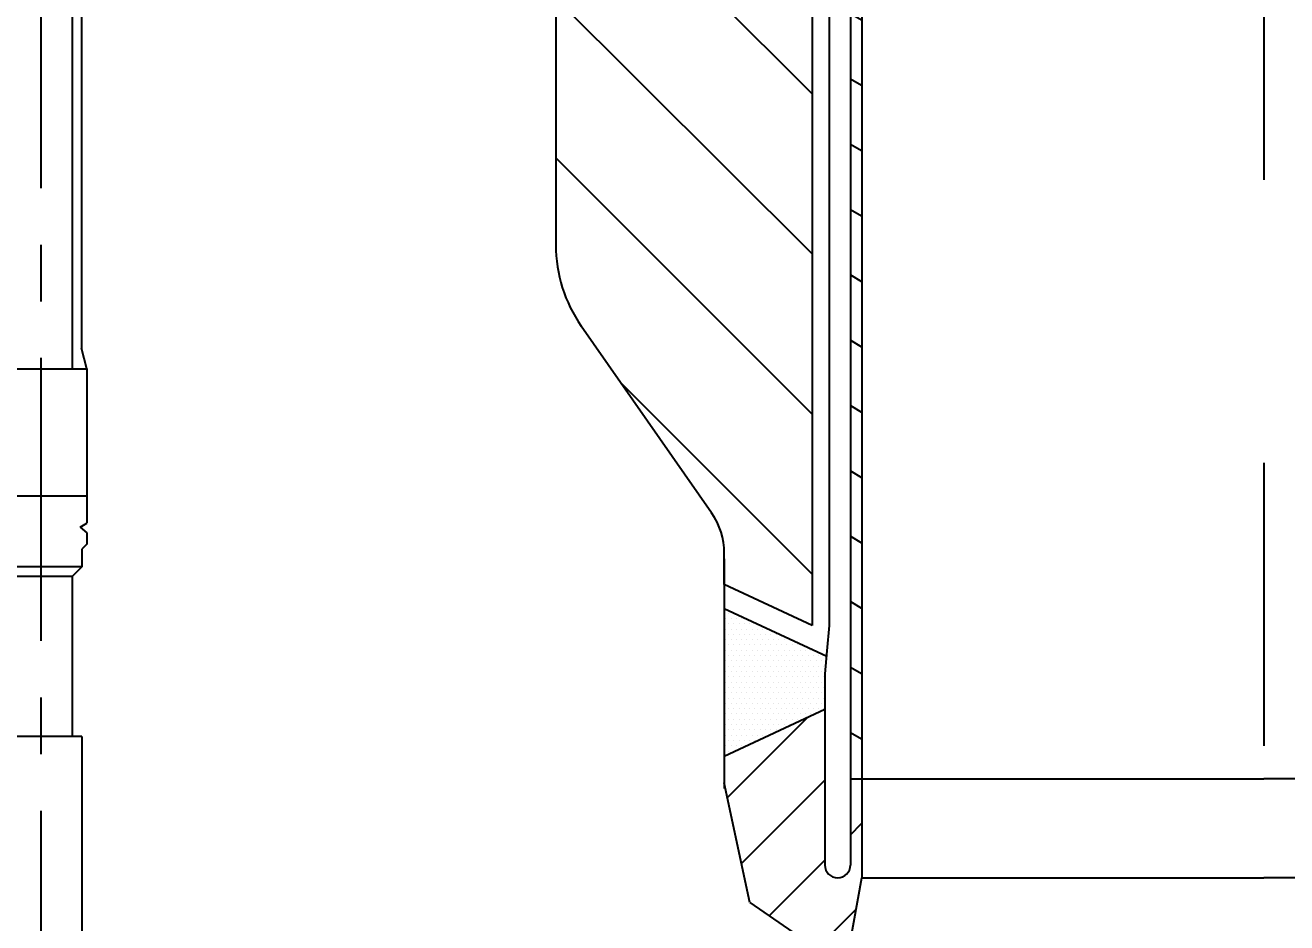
# Model space of a CAD drawing. Extents: x 2963 to 8481, y 2091 to 3069.
# Drawn here: x 3161.47 to 3183.74, y 2358.22 to 2374.07 of the extents above; entities that cross this region are included whole.
import ezdxf

# ---------------------------------------------------------------- set-up
doc = ezdxf.new("R2010")
doc.units = 0
doc.header["$LTSCALE"] = 20
doc.header["$MEASUREMENT"] = 0
doc.linetypes.add('CENTER', pattern=[2, 1.25, -0.25, 0.25, -0.25])
doc.layers.get('0').update_dxf_attribs({"linetype": 'CONTINUOUS'})
for name, color, linetype in [('中心线', 1, 'CENTER'), ('粗实线', 7, 'CONTINUOUS'), ('细实线', 3, 'CONTINUOUS')]:
    doc.layers.add(name, color=color, linetype=linetype)
doc.styles.add('HZ', font='romans.shx', dxfattribs={"width": 0.667, "bigfont": 'hztxt.shx'})
doc.styles.get("Standard").update_dxf_attribs({"font": 'TXT.SHX'})
doc.dimstyles.get("Standard").update_dxf_attribs({"dimtxt": 0.18, "dimasz": 0.18, "dimexe": 0.18, "dimexo": 0.0625, "dimgap": 0.09, "dimtad": 0, "dimtih": 1, "dimtoh": 1, "dimdec": 4, "dimzin": 0, "dimdsep": 46, "dimtxsty": 'Standard', "dimcen": 0.09, "dimadec": 0, "dimazin": 0, "dimtfac": 1, "dimtdec": 4, "dimtofl": 0, "dimtmove": 0, "dimatfit": 3, "dimfxl": 0, "dimtolj": 1, "dimtzin": 0, "dimarcsym": 0})

# ---------------------------------------------------------------- blocks, each defined once
blk = doc.blocks.new('*X7')
at = {"color": 0}
for p, q in [((2701.875, -10987.5), (2701.875, -10987.5)), ((2700.9375, -10989.375), (2700.9375, -10989.375)), ((2701.875, -10991.25), (2701.875, -10991.25)), ((2702.8125, -10989.375), (2702.8125, -10989.375)), ((2703.75, -10991.25), (2703.75, -10991.25)), ((2704.6875, -10989.375), (2704.6875, -10989.375)), ((2705.625, -10991.25), (2705.625, -10991.25)), ((2706.5625, -10989.375), (2706.5625, -10989.375)), ((2707.5, -10991.25), (2707.5, -10991.25)), ((2709.375, -10991.25), (2709.375, -10991.25)), ((2711.25, -10991.25), (2711.25, -10991.25)), ((2700.9375, -10993.125), (2700.9375, -10993.125)), ((2700.9375, -10996.875), (2700.9375, -10996.875)), ((2701.875, -10995), (2701.875, -10995)), ((2702.8125, -10993.125), (2702.8125, -10993.125)), ((2702.8125, -10996.875), (2702.8125, -10996.875)), ((2703.75, -10995), (2703.75, -10995)), ((2704.6875, -10993.125), (2704.6875, -10993.125)), ((2704.6875, -10996.875), (2704.6875, -10996.875)), ((2705.625, -10995), (2705.625, -10995)), ((2706.5625, -10993.125), (2706.5625, -10993.125)), ((2706.5625, -10996.875), (2706.5625, -10996.875)), ((2707.5, -10995), (2707.5, -10995)), ((2708.4375, -10993.125), (2708.4375, -10993.125)), ((2708.4375, -10996.875), (2708.4375, -10996.875)), ((2709.375, -10995), (2709.375, -10995)), ((2710.3125, -10993.125), (2710.3125, -10993.125)), ((2710.3125, -10996.875), (2710.3125, -10996.875)), ((2711.25, -10995), (2711.25, -10995)), ((2712.1875, -10993.125), (2712.1875, -10993.125)), ((2712.1875, -10996.875), (2712.1875, -10996.875)), ((2713.125, -10995), (2713.125, -10995)), ((2714.0625, -10993.125), (2714.0625, -10993.125)), ((2714.0625, -10996.875), (2714.0625, -10996.875)), ((2715, -10995), (2715, -10995)), ((2715.9375, -10996.875), (2715.9375, -10996.875)), ((2716.875, -10995), (2716.875, -10995)), ((2717.8125, -10996.875), (2717.8125, -10996.875)), ((2718.75, -10995), (2718.75, -10995)), ((2719.6875, -10996.875), (2719.6875, -10996.875)), ((2721.5625, -10996.875), (2721.5625, -10996.875)), ((2723.4375, -10996.875), (2723.4375, -10996.875)), ((2700.9375, -11000.625), (2700.9375, -11000.625)), ((2701.875, -10998.75), (2701.875, -10998.75)), ((2702.8125, -11000.625), (2702.8125, -11000.625)), ((2703.75, -10998.75), (2703.75, -10998.75)), ((2704.6875, -11000.625), (2704.6875, -11000.625)), ((2705.625, -10998.75), (2705.625, -10998.75)), ((2706.5625, -11000.625), (2706.5625, -11000.625)), ((2707.5, -10998.75), (2707.5, -10998.75)), ((2708.4375, -11000.625), (2708.4375, -11000.625)), ((2709.375, -10998.75), (2709.375, -10998.75)), ((2710.3125, -11000.625), (2710.3125, -11000.625)), ((2711.25, -10998.75), (2711.25, -10998.75)), ((2712.1875, -11000.625), (2712.1875, -11000.625)), ((2713.125, -10998.75), (2713.125, -10998.75)), ((2714.0625, -11000.625), (2714.0625, -11000.625)), ((2715, -10998.75), (2715, -10998.75)), ((2715.9375, -11000.625), (2715.9375, -11000.625)), ((2716.875, -10998.75), (2716.875, -10998.75)), ((2717.8125, -11000.625), (2717.8125, -11000.625)), ((2718.75, -10998.75), (2718.75, -10998.75)), ((2719.6875, -11000.625), (2719.6875, -11000.625)), ((2720.625, -10998.75), (2720.625, -10998.75)), ((2721.5625, -11000.625), (2721.5625, -11000.625)), ((2722.5, -10998.75), (2722.5, -10998.75)), ((2723.4375, -11000.625), (2723.4375, -11000.625)), ((2724.375, -10998.75), (2724.375, -10998.75)), ((2725.3125, -11000.625), (2725.3125, -11000.625)), ((2726.25, -10998.75), (2726.25, -10998.75)), ((2727.1875, -11000.625), (2727.1875, -11000.625)), ((2729.0625, -11000.625), (2729.0625, -11000.625)), ((2730.9375, -11000.625), (2730.9375, -11000.625)), ((2700.9375, -11004.375), (2700.9375, -11004.375)), ((2701.875, -11002.5), (2701.875, -11002.5)), ((2702.8125, -11004.375), (2702.8125, -11004.375)), ((2703.75, -11002.5), (2703.75, -11002.5)), ((2704.6875, -11004.375), (2704.6875, -11004.375)), ((2705.625, -11002.5), (2705.625, -11002.5)), ((2706.5625, -11004.375), (2706.5625, -11004.375)), ((2707.5, -11002.5), (2707.5, -11002.5)), ((2708.4375, -11004.375), (2708.4375, -11004.375)), ((2709.375, -11002.5), (2709.375, -11002.5)), ((2710.3125, -11004.375), (2710.3125, -11004.375)), ((2711.25, -11002.5), (2711.25, -11002.5)), ((2712.1875, -11004.375), (2712.1875, -11004.375)), ((2713.125, -11002.5), (2713.125, -11002.5)), ((2714.0625, -11004.375), (2714.0625, -11004.375)), ((2715, -11002.5), (2715, -11002.5)), ((2715.9375, -11004.375), (2715.9375, -11004.375)), ((2716.875, -11002.5), (2716.875, -11002.5)), ((2717.8125, -11004.375), (2717.8125, -11004.375)), ((2718.75, -11002.5), (2718.75, -11002.5)), ((2719.6875, -11004.375), (2719.6875, -11004.375)), ((2720.625, -11002.5), (2720.625, -11002.5)), ((2721.5625, -11004.375), (2721.5625, -11004.375)), ((2722.5, -11002.5), (2722.5, -11002.5)), ((2723.4375, -11004.375), (2723.4375, -11004.375)), ((2724.375, -11002.5), (2724.375, -11002.5)), ((2725.3125, -11004.375), (2725.3125, -11004.375)), ((2726.25, -11002.5), (2726.25, -11002.5)), ((2727.1875, -11004.375), (2727.1875, -11004.375)), ((2728.125, -11002.5), (2728.125, -11002.5)), ((2729.0625, -11004.375), (2729.0625, -11004.375)), ((2730, -11002.5), (2730, -11002.5)), ((2730.9375, -11004.375), (2730.9375, -11004.375)), ((2731.875, -11002.5), (2731.875, -11002.5)), ((2732.8125, -11004.375), (2732.8125, -11004.375)), ((2733.75, -11002.5), (2733.75, -11002.5)), ((2734.6875, -11004.375), (2734.6875, -11004.375)), ((2735.625, -11002.5), (2735.625, -11002.5)), ((2700.9375, -11008.125), (2700.9375, -11008.125)), ((2701.875, -11006.25), (2701.875, -11006.25)), ((2701.875, -11010), (2701.875, -11010)), ((2702.8125, -11008.125), (2702.8125, -11008.125)), ((2703.75, -11006.25), (2703.75, -11006.25)), ((2703.75, -11010), (2703.75, -11010)), ((2704.6875, -11008.125), (2704.6875, -11008.125)), ((2705.625, -11006.25), (2705.625, -11006.25)), ((2705.625, -11010), (2705.625, -11010)), ((2706.5625, -11008.125), (2706.5625, -11008.125)), ((2707.5, -11006.25), (2707.5, -11006.25)), ((2707.5, -11010), (2707.5, -11010)), ((2708.4375, -11008.125), (2708.4375, -11008.125)), ((2709.375, -11006.25), (2709.375, -11006.25)), ((2709.375, -11010), (2709.375, -11010)), ((2710.3125, -11008.125), (2710.3125, -11008.125)), ((2711.25, -11006.25), (2711.25, -11006.25)), ((2711.25, -11010), (2711.25, -11010)), ((2712.1875, -11008.125), (2712.1875, -11008.125)), ((2713.125, -11006.25), (2713.125, -11006.25)), ((2713.125, -11010), (2713.125, -11010)), ((2714.0625, -11008.125), (2714.0625, -11008.125)), ((2715, -11006.25), (2715, -11006.25)), ((2715, -11010), (2715, -11010)), ((2715.9375, -11008.125), (2715.9375, -11008.125)), ((2716.875, -11006.25), (2716.875, -11006.25)), ((2716.875, -11010), (2716.875, -11010)), ((2717.8125, -11008.125), (2717.8125, -11008.125)), ((2718.75, -11006.25), (2718.75, -11006.25)), ((2718.75, -11010), (2718.75, -11010)), ((2719.6875, -11008.125), (2719.6875, -11008.125)), ((2720.625, -11006.25), (2720.625, -11006.25)), ((2720.625, -11010), (2720.625, -11010)), ((2721.5625, -11008.125), (2721.5625, -11008.125)), ((2722.5, -11006.25), (2722.5, -11006.25)), ((2722.5, -11010), (2722.5, -11010)), ((2723.4375, -11008.125), (2723.4375, -11008.125)), ((2724.375, -11006.25), (2724.375, -11006.25)), ((2724.375, -11010), (2724.375, -11010)), ((2725.3125, -11008.125), (2725.3125, -11008.125)), ((2726.25, -11006.25), (2726.25, -11006.25)), ((2726.25, -11010), (2726.25, -11010)), ((2727.1875, -11008.125), (2727.1875, -11008.125)), ((2728.125, -11006.25), (2728.125, -11006.25)), ((2728.125, -11010), (2728.125, -11010)), ((2729.0625, -11008.125), (2729.0625, -11008.125)), ((2730, -11006.25), (2730, -11006.25)), ((2730, -11010), (2730, -11010)), ((2730.9375, -11008.125), (2730.9375, -11008.125)), ((2731.875, -11006.25), (2731.875, -11006.25)), ((2731.875, -11010), (2731.875, -11010)), ((2732.8125, -11008.125), (2732.8125, -11008.125)), ((2733.75, -11006.25), (2733.75, -11006.25)), ((2733.75, -11010), (2733.75, -11010)), ((2734.6875, -11008.125), (2734.6875, -11008.125)), ((2735.625, -11006.25), (2735.625, -11006.25)), ((2735.625, -11010), (2735.625, -11010)), ((2700.9375, -11011.875), (2700.9375, -11011.875)), ((2701.875, -11013.75), (2701.875, -11013.75)), ((2702.8125, -11011.875), (2702.8125, -11011.875)), ((2703.75, -11013.75), (2703.75, -11013.75)), ((2704.6875, -11011.875), (2704.6875, -11011.875)), ((2705.625, -11013.75), (2705.625, -11013.75)), ((2706.5625, -11011.875), (2706.5625, -11011.875)), ((2707.5, -11013.75), (2707.5, -11013.75)), ((2708.4375, -11011.875), (2708.4375, -11011.875)), ((2709.375, -11013.75), (2709.375, -11013.75)), ((2710.3125, -11011.875), (2710.3125, -11011.875)), ((2711.25, -11013.75), (2711.25, -11013.75)), ((2712.1875, -11011.875), (2712.1875, -11011.875)), ((2713.125, -11013.75), (2713.125, -11013.75)), ((2714.0625, -11011.875), (2714.0625, -11011.875)), ((2715, -11013.75), (2715, -11013.75)), ((2715.9375, -11011.875), (2715.9375, -11011.875)), ((2716.875, -11013.75), (2716.875, -11013.75)), ((2717.8125, -11011.875), (2717.8125, -11011.875)), ((2718.75, -11013.75), (2718.75, -11013.75)), ((2719.6875, -11011.875), (2719.6875, -11011.875)), ((2720.625, -11013.75), (2720.625, -11013.75)), ((2721.5625, -11011.875), (2721.5625, -11011.875)), ((2722.5, -11013.75), (2722.5, -11013.75)), ((2723.4375, -11011.875), (2723.4375, -11011.875)), ((2724.375, -11013.75), (2724.375, -11013.75)), ((2725.3125, -11011.875), (2725.3125, -11011.875)), ((2726.25, -11013.75), (2726.25, -11013.75)), ((2727.1875, -11011.875), (2727.1875, -11011.875)), ((2728.125, -11013.75), (2728.125, -11013.75)), ((2729.0625, -11011.875), (2729.0625, -11011.875)), ((2730, -11013.75), (2730, -11013.75)), ((2730.9375, -11011.875), (2730.9375, -11011.875)), ((2731.875, -11013.75), (2731.875, -11013.75)), ((2732.8125, -11011.875), (2732.8125, -11011.875)), ((2733.75, -11013.75), (2733.75, -11013.75)), ((2734.6875, -11011.875), (2734.6875, -11011.875)), ((2735.625, -11013.75), (2735.625, -11013.75)), ((2700.9375, -11015.625), (2700.9375, -11015.625)), ((2700.9375, -11019.375), (2700.9375, -11019.375)), ((2701.875, -11017.5), (2701.875, -11017.5)), ((2702.8125, -11015.625), (2702.8125, -11015.625)), ((2702.8125, -11019.375), (2702.8125, -11019.375)), ((2703.75, -11017.5), (2703.75, -11017.5)), ((2704.6875, -11015.625), (2704.6875, -11015.625)), ((2704.6875, -11019.375), (2704.6875, -11019.375)), ((2705.625, -11017.5), (2705.625, -11017.5)), ((2706.5625, -11015.625), (2706.5625, -11015.625)), ((2706.5625, -11019.375), (2706.5625, -11019.375)), ((2707.5, -11017.5), (2707.5, -11017.5)), ((2708.4375, -11015.625), (2708.4375, -11015.625)), ((2708.4375, -11019.375), (2708.4375, -11019.375)), ((2709.375, -11017.5), (2709.375, -11017.5)), ((2710.3125, -11015.625), (2710.3125, -11015.625)), ((2710.3125, -11019.375), (2710.3125, -11019.375)), ((2711.25, -11017.5), (2711.25, -11017.5)), ((2712.1875, -11015.625), (2712.1875, -11015.625)), ((2712.1875, -11019.375), (2712.1875, -11019.375)), ((2713.125, -11017.5), (2713.125, -11017.5)), ((2714.0625, -11015.625), (2714.0625, -11015.625)), ((2714.0625, -11019.375), (2714.0625, -11019.375)), ((2715, -11017.5), (2715, -11017.5)), ((2715.9375, -11015.625), (2715.9375, -11015.625)), ((2715.9375, -11019.375), (2715.9375, -11019.375)), ((2716.875, -11017.5), (2716.875, -11017.5)), ((2717.8125, -11015.625), (2717.8125, -11015.625)), ((2717.8125, -11019.375), (2717.8125, -11019.375)), ((2718.75, -11017.5), (2718.75, -11017.5)), ((2719.6875, -11015.625), (2719.6875, -11015.625)), ((2719.6875, -11019.375), (2719.6875, -11019.375)), ((2720.625, -11017.5), (2720.625, -11017.5)), ((2721.5625, -11015.625), (2721.5625, -11015.625)), ((2721.5625, -11019.375), (2721.5625, -11019.375)), ((2722.5, -11017.5), (2722.5, -11017.5)), ((2723.4375, -11015.625), (2723.4375, -11015.625)), ((2723.4375, -11019.375), (2723.4375, -11019.375)), ((2724.375, -11017.5), (2724.375, -11017.5)), ((2725.3125, -11015.625), (2725.3125, -11015.625)), ((2725.3125, -11019.375), (2725.3125, -11019.375)), ((2726.25, -11017.5), (2726.25, -11017.5)), ((2727.1875, -11015.625), (2727.1875, -11015.625)), ((2727.1875, -11019.375), (2727.1875, -11019.375)), ((2728.125, -11017.5), (2728.125, -11017.5)), ((2729.0625, -11015.625), (2729.0625, -11015.625)), ((2729.0625, -11019.375), (2729.0625, -11019.375)), ((2730, -11017.5), (2730, -11017.5)), ((2730.9375, -11015.625), (2730.9375, -11015.625)), ((2730.9375, -11019.375), (2730.9375, -11019.375)), ((2731.875, -11017.5), (2731.875, -11017.5)), ((2732.8125, -11015.625), (2732.8125, -11015.625)), ((2732.8125, -11019.375), (2732.8125, -11019.375)), ((2733.75, -11017.5), (2733.75, -11017.5)), ((2734.6875, -11015.625), (2734.6875, -11015.625)), ((2734.6875, -11019.375), (2734.6875, -11019.375)), ((2735.625, -11017.5), (2735.625, -11017.5)), ((2700.9375, -11023.125), (2700.9375, -11023.125)), ((2701.875, -11021.25), (2701.875, -11021.25)), ((2702.8125, -11023.125), (2702.8125, -11023.125)), ((2703.75, -11021.25), (2703.75, -11021.25)), ((2704.6875, -11023.125), (2704.6875, -11023.125)), ((2705.625, -11021.25), (2705.625, -11021.25)), ((2706.5625, -11023.125), (2706.5625, -11023.125)), ((2707.5, -11021.25), (2707.5, -11021.25)), ((2708.4375, -11023.125), (2708.4375, -11023.125)), ((2709.375, -11021.25), (2709.375, -11021.25)), ((2710.3125, -11023.125), (2710.3125, -11023.125)), ((2711.25, -11021.25), (2711.25, -11021.25)), ((2712.1875, -11023.125), (2712.1875, -11023.125)), ((2713.125, -11021.25), (2713.125, -11021.25)), ((2714.0625, -11023.125), (2714.0625, -11023.125)), ((2715, -11021.25), (2715, -11021.25)), ((2715.9375, -11023.125), (2715.9375, -11023.125)), ((2716.875, -11021.25), (2716.875, -11021.25)), ((2717.8125, -11023.125), (2717.8125, -11023.125)), ((2718.75, -11021.25), (2718.75, -11021.25)), ((2719.6875, -11023.125), (2719.6875, -11023.125)), ((2720.625, -11021.25), (2720.625, -11021.25)), ((2721.5625, -11023.125), (2721.5625, -11023.125)), ((2722.5, -11021.25), (2722.5, -11021.25)), ((2723.4375, -11023.125), (2723.4375, -11023.125)), ((2724.375, -11021.25), (2724.375, -11021.25)), ((2725.3125, -11023.125), (2725.3125, -11023.125)), ((2726.25, -11021.25), (2726.25, -11021.25)), ((2727.1875, -11023.125), (2727.1875, -11023.125)), ((2728.125, -11021.25), (2728.125, -11021.25)), ((2729.0625, -11023.125), (2729.0625, -11023.125)), ((2730, -11021.25), (2730, -11021.25)), ((2730.9375, -11023.125), (2730.9375, -11023.125)), ((2731.875, -11021.25), (2731.875, -11021.25)), ((2733.75, -11021.25), (2733.75, -11021.25)), ((2735.625, -11021.25), (2735.625, -11021.25)), ((2700.9375, -11026.875), (2700.9375, -11026.875)), ((2701.875, -11025), (2701.875, -11025)), ((2702.8125, -11026.875), (2702.8125, -11026.875)), ((2703.75, -11025), (2703.75, -11025)), ((2704.6875, -11026.875), (2704.6875, -11026.875)), ((2705.625, -11025), (2705.625, -11025)), ((2706.5625, -11026.875), (2706.5625, -11026.875)), ((2707.5, -11025), (2707.5, -11025)), ((2708.4375, -11026.875), (2708.4375, -11026.875)), ((2709.375, -11025), (2709.375, -11025)), ((2710.3125, -11026.875), (2710.3125, -11026.875)), ((2711.25, -11025), (2711.25, -11025)), ((2712.1875, -11026.875), (2712.1875, -11026.875)), ((2713.125, -11025), (2713.125, -11025)), ((2714.0625, -11026.875), (2714.0625, -11026.875)), ((2715, -11025), (2715, -11025)), ((2715.9375, -11026.875), (2715.9375, -11026.875)), ((2716.875, -11025), (2716.875, -11025)), ((2717.8125, -11026.875), (2717.8125, -11026.875)), ((2718.75, -11025), (2718.75, -11025)), ((2719.6875, -11026.875), (2719.6875, -11026.875)), ((2720.625, -11025), (2720.625, -11025)), ((2721.5625, -11026.875), (2721.5625, -11026.875)), ((2722.5, -11025), (2722.5, -11025)), ((2723.4375, -11026.875), (2723.4375, -11026.875)), ((2724.375, -11025), (2724.375, -11025)), ((2726.25, -11025), (2726.25, -11025)), ((2728.125, -11025), (2728.125, -11025)), ((2700.9375, -11030.625), (2700.9375, -11030.625)), ((2701.875, -11028.75), (2701.875, -11028.75)), ((2701.875, -11032.5), (2701.875, -11032.5)), ((2702.8125, -11030.625), (2702.8125, -11030.625)), ((2703.75, -11028.75), (2703.75, -11028.75)), ((2703.75, -11032.5), (2703.75, -11032.5)), ((2704.6875, -11030.625), (2704.6875, -11030.625)), ((2705.625, -11028.75), (2705.625, -11028.75)), ((2705.625, -11032.5), (2705.625, -11032.5)), ((2706.5625, -11030.625), (2706.5625, -11030.625)), ((2707.5, -11028.75), (2707.5, -11028.75)), ((2707.5, -11032.5), (2707.5, -11032.5)), ((2708.4375, -11030.625), (2708.4375, -11030.625)), ((2709.375, -11028.75), (2709.375, -11028.75)), ((2709.375, -11032.5), (2709.375, -11032.5)), ((2710.3125, -11030.625), (2710.3125, -11030.625)), ((2711.25, -11028.75), (2711.25, -11028.75)), ((2711.25, -11032.5), (2711.25, -11032.5)), ((2712.1875, -11030.625), (2712.1875, -11030.625)), ((2713.125, -11028.75), (2713.125, -11028.75)), ((2714.0625, -11030.625), (2714.0625, -11030.625)), ((2715, -11028.75), (2715, -11028.75)), ((2715.9375, -11030.625), (2715.9375, -11030.625)), ((2716.875, -11028.75), (2716.875, -11028.75)), ((2718.75, -11028.75), (2718.75, -11028.75)), ((2700.9375, -11034.375), (2700.9375, -11034.375)), ((2701.875, -11036.25), (2701.875, -11036.25)), ((2702.8125, -11034.375), (2702.8125, -11034.375)), ((2703.75, -11036.25), (2703.75, -11036.25)), ((2704.6875, -11034.375), (2704.6875, -11034.375)), ((2706.5625, -11034.375), (2706.5625, -11034.375))]:
    blk.add_line(p, q, dxfattribs=at)
blk = doc.blocks.new('*X36')
at = {"color": 0}
for p, q in [((2542.944, 2375.69), (2535.248, 2383.387)), ((2542.944, 2378.519), (2538.84, 2382.623)), ((2542.944, 2372.862), (2535.632, 2380.175)), ((2542.944, 2370.034), (2538.417, 2374.56)), ((2542.944, 2367.205), (2538.419, 2371.73)), ((2542.944, 2364.377), (2539.577, 2367.744))]:
    blk.add_line(p, q, dxfattribs=at)
blk = doc.blocks.new('*X38')
at = {"color": 0}
for p, q in [((2541.45, 2360.43), (2542.871, 2361.851)), ((2558.669, 2360.679), (2559.563, 2361.574)), ((2558.669, 2359.265), (2560.444, 2361.04)), ((2541.698, 2359.264), (2543.169, 2360.736)), ((2558.019, 2360.029), (2558.219, 2360.229)), ((2543.619, 2359.772), (2543.819, 2359.972)), ((2558.22, 2357.402), (2560.157, 2359.338)), ((2542.187, 2358.339), (2543.169, 2359.322)), ((2558.079, 2358.675), (2558.418, 2359.014)), ((2543.025, 2357.764), (2543.722, 2358.46))]:
    blk.add_line(p, q, dxfattribs=at)
blk = doc.blocks.new('*X43')
at = {"color": 0}
for p, q in [((2543.627, 2382.363), (2543.819, 2382.252)), ((2558.019, 2382.136), (2558.344, 2381.948)), ((2543.494, 2381.284), (2543.819, 2381.097)), ((2558.019, 2380.981), (2558.344, 2380.794)), ((2543.494, 2380.13), (2543.819, 2379.942)), ((2558.019, 2379.827), (2558.344, 2379.639)), ((2543.494, 2378.975), (2543.819, 2378.787)), ((2558.019, 2378.672), (2558.344, 2378.484)), ((2543.619, 2377.748), (2543.819, 2377.633)), ((2558.019, 2377.517), (2558.219, 2377.402)), ((2543.619, 2376.594), (2543.819, 2376.478)), ((2558.019, 2376.363), (2558.219, 2376.247)), ((2543.619, 2375.439), (2543.819, 2375.323)), ((2558.019, 2375.208), (2558.219, 2375.092)), ((2543.619, 2374.284), (2543.819, 2374.169)), ((2558.019, 2374.053), (2558.219, 2373.938)), ((2543.619, 2373.129), (2543.819, 2373.014)), ((2558.019, 2372.898), (2558.219, 2372.783)), ((2543.619, 2371.975), (2543.819, 2371.859)), ((2558.019, 2371.744), (2558.219, 2371.628)), ((2543.619, 2370.82), (2543.819, 2370.705)), ((2558.019, 2370.589), (2558.219, 2370.474)), ((2543.619, 2369.665), (2543.819, 2369.55)), ((2558.019, 2369.434), (2558.219, 2369.319)), ((2543.619, 2368.511), (2543.819, 2368.395)), ((2558.019, 2368.28), (2558.219, 2368.164)), ((2543.619, 2367.356), (2543.819, 2367.24)), ((2558.019, 2367.125), (2558.219, 2367.009)), ((2543.619, 2366.201), (2543.819, 2366.086)), ((2558.019, 2365.97), (2558.219, 2365.855)), ((2543.619, 2365.047), (2543.819, 2364.931)), ((2558.019, 2364.816), (2558.219, 2364.7)), ((2543.619, 2363.892), (2543.819, 2363.776)), ((2558.019, 2363.661), (2558.219, 2363.545)), ((2543.619, 2362.737), (2543.819, 2362.622)), ((2558.019, 2362.506), (2558.219, 2362.391)), ((2543.619, 2361.582), (2543.819, 2361.467)), ((2558.019, 2361.351), (2558.219, 2361.236))]:
    blk.add_line(p, q, dxfattribs=at)
blk = doc.blocks.new('*D81')
at = {"layer": '细实线', "color": 3, "lineweight": -2}
for p, q in [((3183.34, 2956.773), (3060.131, 2956.773)), ((3062.131, 2953.273), (3062.131, 2355.723)), ((3118.873, 2352.223), (3060.131, 2352.223))]:
    blk.add_line(p, q, dxfattribs=at)
at = {"layer": '细实线', "color": 3}
for points in [[(3061.548, 2953.273), (3062.715, 2953.273), (3062.131, 2956.773)], [(3061.548, 2355.723), (3062.715, 2355.723), (3062.131, 2352.223)]]:
    blk.add_solid(points, dxfattribs=at)
at = {"layer": '细实线', "color": 3, "insert": (3058.831, 2675.754), "char_height": 4, "attachment_point": 5, "rotation": 90, "style": 'HZ'}
blk.add_mtext('\\A1;12103%%p25', dxfattribs=at)

msp = doc.modelspace()

# ---------------------------------------------------------------- linework, layer by layer
at = {"layer": '中心线', "ltscale": 0.2}
msp.add_line((3161.75, 2488.1966), (3161.75, 2354.6619), dxfattribs=at)
at = {"layer": '中心线'}
msp.add_line((3183.34, 2396.3459), (3183.34, 2345.581), dxfattribs=at)
at = {"layer": '粗实线'}
for p, q in [((3162.3025, 2481.0813), (3162.3025, 2368.0073)), ((3162.465, 2388.6933), (3162.465, 2368.3712)), ((3176.24, 2382.3628), (3176.24, 2359.0128)), ((3175.365, 2380.3468), (3175.365, 2363.4729)), ((3175.665, 2380.3468), (3175.665, 2363.4729)), ((3176.04, 2378.0321), (3176.04, 2359.2378)), ((3170.84, 2374.4565), (3170.84, 2370.1894)), ((3173.5903, 2365.4608), (3171.2896, 2368.7591)), ((3162.5625, 2368.0073), (3162.465, 2368.3712)), ((3160.9375, 2368.0073), (3162.5625, 2368.0073)), ((3162.5625, 2368.0073), (3162.5625, 2365.2766)), ((3162.5625, 2365.7573), (3160.9375, 2365.7573)), ((3162.4425, 2365.2073), (3162.5625, 2365.2766)), ((3162.4425, 2365.2073), (3162.5625, 2365.1056)), ((3162.5625, 2364.9073), (3162.475, 2364.8198)), ((3162.5625, 2365.1056), (3162.5625, 2364.9073)), ((3162.475, 2364.8198), (3162.475, 2364.5073)), ((3173.815, 2364.1957), (3173.815, 2364.7457)), ((3162.475, 2364.5073), (3161.025, 2364.5073)), ((3162.475, 2364.5073), (3162.3025, 2364.3348)), ((3162.475, 2364.5073), (3162.3025, 2364.5073)), ((3173.815, 2364.6457), (3173.815, 2360.5917)), ((3162.3025, 2364.3348), (3161.1975, 2364.3348)), ((3162.3025, 2364.3348), (3162.3025, 2361.5073)), ((3175.365, 2363.4729), (3173.815, 2364.1957)), ((3175.6254, 2362.9205), (3173.815, 2363.7647)), ((3175.665, 2363.4729), (3175.6254, 2363.0205)), ((3175.6254, 2363.0205), (3175.59, 2362.6157)), ((3175.59, 2362.6157), (3175.59, 2361.9905)), ((3173.815, 2361.1628), (3175.59, 2361.9905)), ((3175.59, 2361.9905), (3175.59, 2359.2378)), ((3162.475, 2361.5073), (3161.025, 2361.5073)), ((3162.475, 2361.5073), (3162.475, 2358.0073)), ((3174.265, 2358.5746), (3173.815, 2360.6917)), ((3176.04, 2360.7628), (3183.34, 2360.7628)), ((3176.24, 2360.7628), (3176.24, 2359.0128)), ((3190.64, 2360.7628), (3183.34, 2360.7628)), ((3176.039, 2357.8729), (3176.24, 2359.0128)), ((3176.24, 2359.0128), (3183.34, 2359.0128)), ((3190.44, 2359.0128), (3183.34, 2359.0128)), ((3174.265, 2358.5746), (3175.8605, 2357.479))]:
    msp.add_line(p, q, dxfattribs=at)
for centre, radius, start, end in [((3173.34, 2370.1894), 2.5, 180, 214.89694), ((3172.565, 2364.7457), 1.25, 360, 34.89694), ((3175.815, 2359.2378), 0.225, 180, 360)]:
    msp.add_arc(centre, radius, start, end, dxfattribs=at)

# ---------------------------------------------------------------- block references
at = {"layer": '细实线', "color": 3}
for name in ['*X36', '*X43', '*X38']:
    msp.add_blockref(name, (632.4207, 0), dxfattribs=at)
at = {"layer": '细实线', "color": 3, "xscale": 0.05, "yscale": 0.05, "zscale": 0.05}
msp.add_blockref('*X7', (3038.7933, 2913.0646), dxfattribs=at)

# ---------------------------------------------------------------- dimensions: what is measured, and where the dimension line sits
at = {"layer": '细实线'}
dim = msp.add_linear_dim(base=(3062.1314, 2352.2229), p1=(3183.34, 2956.7729), p2=(3118.8731, 2352.2229), angle=90, text='12103%%p25', dimstyle='Standard', override={"dimtxt": 4, "dimasz": 3.5, "dimexe": 2, "dimexo": 0, "dimgap": 1.3, "dimtad": 1, "dimtih": 0, "dimtoh": 0, "dimdec": 3, "dimtxsty": 'HZ', "dimcen": 0, "dimclrd": 3, "dimclre": 3, "dimclrt": 3, "dimtol": 1, "dimtp": 10, "dimtm": 10, "dimtfac": 0.1, "dimtdec": 3, "dimtofl": 1}, dxfattribs=at)
dim.commit()
dim.dimension.update_dxf_attribs({"geometry": '*D81', "text_midpoint": (3062.1314, 2675.7542), "dimtype": 160})

doc.saveas('drawing.dxf')
